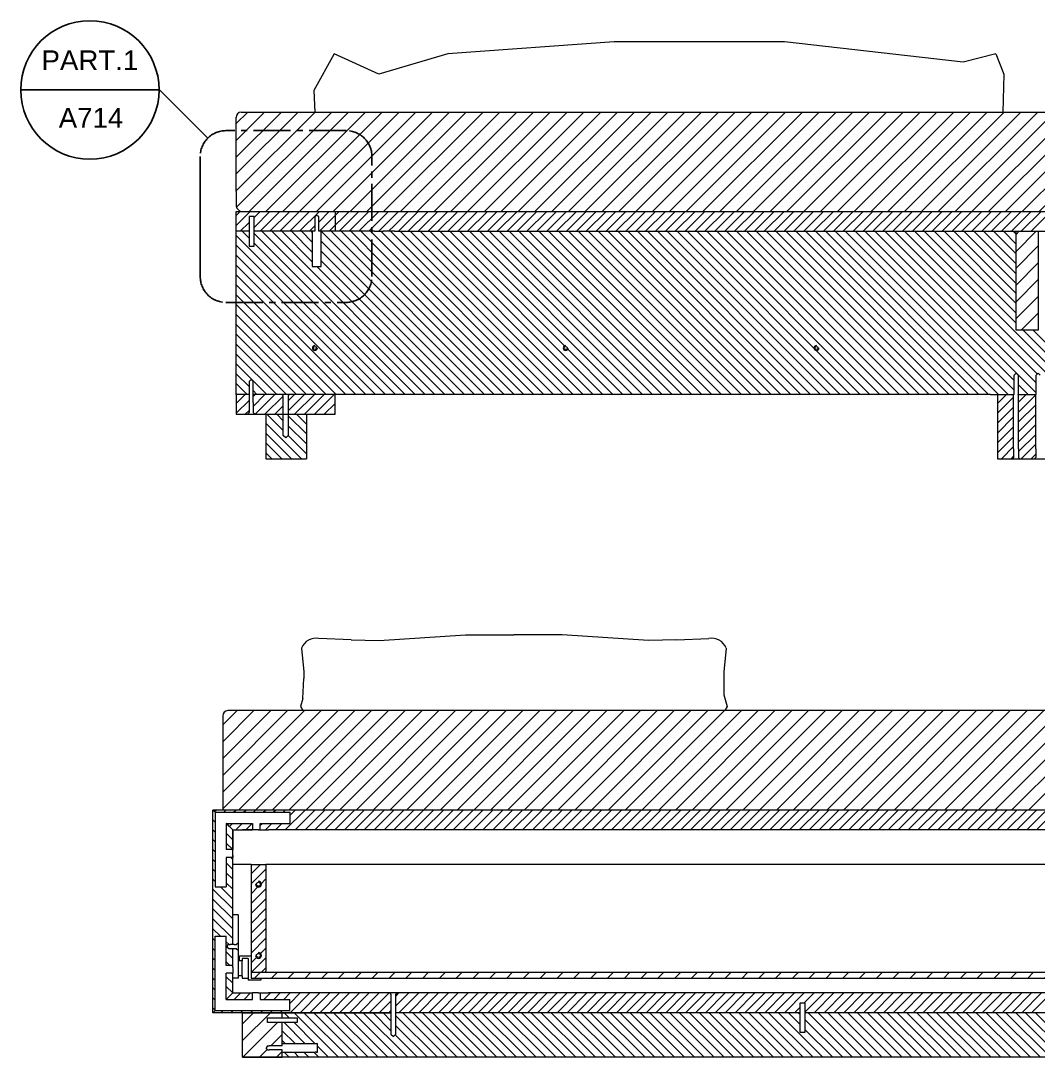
# Model space of a CAD drawing. Header units: millimetres. Extents: x 7 to 1272, y -517 to 867.
# Drawn here: x 83.9 to 186.8, y 652.2 to 757.1 of the extents above; entities that cross this region are included whole.
import ezdxf
from ezdxf.enums import TextEntityAlignment as Align

# ---------------------------------------------------------------- set-up
doc = ezdxf.new("R2010")
doc.units = ezdxf.units.MM
doc.linetypes.add('CENTER2', pattern=[1.125, 0.75, -0.125, 0.125, -0.125])
doc.layers.add('A-SECT A-MCUT', color=7, linetype='Continuous', lineweight=35)
for name, color, linetype in [('ARREDI_attrezzature', 175, 'Continuous'), ('filatura', 8, 'Continuous'), ('particolari', 6, 'Continuous')]:
    doc.layers.add(name, color=color, linetype=linetype)
doc.styles.add('ARIAL', font='arial.ttf')
pattern_1 = [(45, (-322.3831, 524.3159), (-0.85, 0.85), [])]
pattern_2 = [(45, (-32.8304, 463.7776), (-0.85, 0.85), [])]

msp = doc.modelspace()

# ---------------------------------------------------------------- hatches: boundary and pattern name
h = msp.add_hatch()
h.set_pattern_fill('JIS_WOOD', color=175)
h.set_pattern_definition([(45, (-322.3831, 524.3159), (-0.5, 0.5), [])])
h.paths.add_polyline_path([(115.67, 717.27), (115.67, 719.27), (113.57, 719.27), (111.57, 717.27)])
h = msp.add_hatch()
h.set_pattern_fill('JIS_WOOD', color=175, scale=1.7)
h.set_pattern_definition([(45, (-207.3808, -61.0477), (-0.85, 0.85), [])])
h.paths.add_polyline_path([(106.34, 687.29), (104.81, 687.29, 0.402406), (104.31, 686.76), (104.31, 684.73), (104.31, 683.23), (104.31, 677.23), (106.31, 677.23), (198.69, 677.23), (245.43, 677.23), (245.93, 677.23), (302.31, 677.23), (304.31, 677.23), (304.31, 683.23), (304.31, 684.73), (304.31, 686.77, 0.426121), (303.76, 687.29), (302.28, 687.29), (204.31, 687.29)])
h = msp.add_hatch()
h.set_pattern_fill('JIS_WOOD', color=175, scale=1.7)
h.set_pattern_definition(pattern_2)
h.paths.add_polyline_path([(201.46, 660.83), (107.16, 660.83), (107.16, 660.23), (108.16, 660.23), (200.46, 660.23), (201.46, 660.23)])
h = msp.add_hatch()
h.set_pattern_fill('JIS_WOOD', color=175, scale=1.7)
h.set_pattern_definition(pattern_2)
h.paths.add_polyline_path([(110.31, 655.73), (109.81, 655.73), (108.91, 655.73), (108.81, 655.73), (108.81, 655.83), (108.81, 656.13), (108.81, 656.23), (108.91, 656.23), (110.31, 656.23), (110.31, 656.73), (106.31, 656.73), (106.31, 652.23), (110.31, 652.23), (110.31, 652.98), (109.01, 652.98), (108.81, 652.98), (108.7, 653.18), (108.81, 653.38), (109.01, 653.38), (110.31, 653.38)])
at = {"layer": 'ARREDI_attrezzature'}
h = msp.add_hatch(dxfattribs=at)
h.set_pattern_fill('JIS_WOOD', color=256, scale=1.7)
h.set_pattern_definition(pattern_1)
h.paths.add_polyline_path([(106.17, 747.83, 0.402406), (105.67, 747.3), (105.67, 745.8), (105.67, 739.8), (105.67, 738.3, 0.275659), (106.17, 737.77), (121.67, 737.77), (249.67, 737.77), (265.17, 737.77, 0.275659), (265.67, 738.3), (265.67, 739.8), (265.67, 745.8), (265.67, 747.31, 0.426121), (265.11, 747.83)])
at = {"layer": 'particolari'}
h = msp.add_hatch(dxfattribs=at)
h.set_pattern_fill('JIS_WOOD', color=175, scale=1.7)
h.set_pattern_definition(pattern_1)
h.paths.add_polyline_path([(184.54, 725.77), (186.79, 725.77), (186.79, 735.77), (184.54, 735.77)])

# ---------------------------------------------------------------- linework, layer by layer
for p, q in [((143.89, 754.94), (127.06, 753.71)), ((161.13, 754.94), (143.89, 754.94)), ((179.19, 752.89), (161.13, 754.94)), ((115.56, 753.71), (113.51, 750.02)), ((120.08, 751.66), (115.56, 753.71)), ((127.06, 753.71), (120.08, 751.66)), ((182.48, 753.71), (179.19, 752.89)), ((182.48, 753.71), (183.3, 751.66)), ((183.3, 751.66), (183.22, 747.83)), ((113.51, 750.02), (113.6, 747.83)), ((106.17, 747.83), (265.17, 747.83)), ((105.67, 745.8), (105.67, 747.3)), ((105.67, 745.8), (105.67, 747.3)), ((105.67, 739.8), (105.67, 745.8)), ((105.67, 739.8), (105.67, 738.3)), ((105.67, 735.77), (105.67, 737.77)), ((105.67, 737.77), (121.67, 737.77)), ((115.67, 737.77), (115.67, 735.77)), ((121.67, 737.77), (249.67, 737.77)), ((105.67, 719.27), (105.67, 735.77)), ((106.97, 735.77), (105.67, 735.77)), ((113.61, 735.77), (107.47, 735.77)), ((119.64, 735.77), (114.01, 735.77)), ((115.67, 735.77), (114.37, 735.77)), ((119.64, 735.77), (119.64, 735.77)), ((119.64, 735.77), (120.29, 735.77)), ((120.29, 735.77), (120.54, 735.77)), ((120.54, 735.77), (120.54, 735.77)), ((121.67, 735.77), (120.54, 735.77)), ((121.67, 735.77), (181.94, 735.77)), ((181.94, 735.77), (249.67, 735.77)), ((184.54, 725.77), (184.54, 735.77)), ((186.79, 735.77), (186.79, 725.77)), ((186.79, 725.77), (184.54, 725.77)), ((106.97, 719.27), (105.67, 719.27)), ((105.67, 719.27), (105.67, 717.27)), ((121.67, 719.27), (107.37, 719.27)), ((115.67, 717.27), (115.67, 719.27)), ((181.94, 719.27), (121.67, 719.27)), ((181.94, 719.27), (182.67, 719.27)), ((182.67, 719.27), (182.67, 712.77)), ((182.67, 719.27), (184.29, 719.27)), ((184.79, 719.27), (186.54, 719.27)), ((105.67, 717.27), (108.67, 717.27)), ((105.67, 717.27), (110.42, 717.27)), ((105.67, 717.27), (115.67, 717.27)), ((108.67, 717.27), (108.67, 712.77)), ((110.92, 717.27), (113.92, 717.27)), ((112.76, 717.27), (112.76, 712.77)), ((108.67, 712.77), (112.76, 712.77)), ((182.67, 712.77), (188.67, 712.77)), ((117.29, 694.46), (114.02, 694.58)), ((117.29, 694.46), (120.11, 694.39)), ((120.11, 694.39), (128.86, 694.96)), ((128.86, 694.96), (133.74, 694.96)), ((138.63, 694.96), (133.74, 694.96)), ((147.38, 694.39), (138.63, 694.96)), ((150.19, 694.46), (147.38, 694.39)), ((150.19, 694.46), (153.46, 694.58)), ((112.28, 693.62), (112.49, 691.2)), ((155.21, 693.62), (155, 691.2)), ((112.49, 691.2), (112.49, 690.53)), ((155, 691.2), (155, 688.88)), ((112.4, 688.53), (112.49, 690.53)), ((155, 688.88), (155.31, 687.72)), ((112.4, 688.53), (112.18, 687.72)), ((112.18, 687.72), (112.41, 687.29)), ((155.31, 687.72), (155.07, 687.29)), ((103.31, 656.73), (103.31, 677.23)), ((106.31, 677.23), (103.31, 677.23)), ((103.53, 677.01), (103.31, 677.23)), ((103.53, 677.01), (108.7, 677.01)), ((103.53, 677.01), (103.53, 669.48)), ((198.69, 677.23), (106.31, 677.23)), ((108.7, 677.01), (111.07, 677.01)), ((111.07, 677.01), (111.07, 675.88)), ((104.66, 675.88), (107.1, 675.88)), ((104.88, 675.66), (104.66, 675.88)), ((104.66, 675.88), (104.66, 673.23)), ((105.31, 675.23), (104.66, 675.88)), ((104.88, 675.66), (105.31, 675.23)), ((105.31, 675.23), (106.31, 675.23)), ((105.31, 675.23), (107.31, 675.23)), ((105.31, 675.23), (105.31, 673.23)), ((105.31, 663.63), (105.31, 675.23)), ((107.31, 675.23), (106.31, 675.23)), ((107.1, 675.88), (107.31, 675.88)), ((107.31, 675.88), (107.31, 675.23)), ((107.31, 675.23), (107.31, 675.33)), ((107.51, 675.23), (107.31, 675.23)), ((107.9, 675.23), (107.51, 675.23)), ((107.9, 675.23), (108.1, 675.23)), ((108.1, 675.88), (108.7, 675.88)), ((108.1, 675.23), (108.1, 675.88)), ((108.1, 675.23), (108.1, 675.33)), ((108.1, 675.23), (108.91, 675.23)), ((108.7, 675.88), (110.83, 675.88)), ((198.69, 675.23), (108.91, 675.23)), ((110.83, 675.88), (111.07, 675.88)), ((105.21, 673.23), (104.66, 673.23)), ((105.21, 673.23), (105.31, 673.23)), ((105.31, 673.03), (105.31, 673.23)), ((104.66, 672.45), (104.66, 669.48)), ((105.21, 672.45), (104.66, 672.45)), ((105.21, 672.45), (105.31, 672.45)), ((105.31, 672.65), (105.31, 673.03)), ((105.31, 672.65), (105.31, 672.45)), ((107.16, 671.73), (105.31, 671.73)), ((107.16, 671.73), (107.16, 660.83)), ((107.16, 671.73), (108.66, 671.73)), ((108.66, 671.73), (108.66, 660.93)), ((199.96, 671.73), (108.66, 671.73)), ((103.53, 669.48), (104.66, 669.48)), ((105.86, 666.63), (105.31, 666.63)), ((105.86, 666.63), (105.86, 660.23)), ((103.53, 656.98), (103.53, 664.48)), ((103.53, 664.48), (104.66, 664.48)), ((104.66, 661.51), (104.66, 664.48)), ((105.31, 662.13), (105.31, 663.23)), ((105.31, 661.73), (105.31, 662.13)), ((105.31, 661.51), (105.31, 661.73)), ((106.01, 661.98), (106.01, 662.48)), ((106.01, 662.48), (107.16, 662.48)), ((106.26, 660.48), (106.26, 661.98)), ((106.86, 662.23), (106.86, 660.23)), ((105.21, 661.51), (104.66, 661.51)), ((104.66, 658.08), (104.66, 660.73)), ((105.21, 660.73), (104.66, 660.73)), ((105.21, 661.51), (105.31, 661.51)), ((105.21, 660.73), (105.31, 660.73)), ((105.31, 661.31), (105.31, 661.51)), ((105.31, 661.31), (105.31, 660.93)), ((105.31, 660.93), (105.31, 660.73)), ((105.31, 658.73), (105.31, 660.73)), ((107.16, 660.83), (201.46, 660.83)), ((108.66, 660.83), (108.66, 660.93)), ((105.86, 660.23), (105.31, 660.23)), ((106.26, 660.48), (105.86, 660.48)), ((106.26, 660.48), (106.26, 660.23)), ((106.26, 660.23), (106.86, 660.23)), ((106.86, 660.23), (106.86, 660.03)), ((108.16, 660.03), (106.86, 660.03)), ((108.16, 660.23), (108.16, 660.03)), ((104.88, 658.3), (105.31, 658.73)), ((105.31, 658.73), (107.31, 658.73)), ((107.31, 658.08), (107.31, 658.73)), ((107.51, 658.73), (107.31, 658.73)), ((107.9, 658.73), (107.51, 658.73)), ((107.9, 658.73), (108.1, 658.73)), ((108.1, 658.73), (108.91, 658.73)), ((108.1, 658.73), (108.1, 658.08)), ((108.1, 658.73), (108.1, 658.63)), ((198.69, 658.73), (108.91, 658.73)), ((104.88, 658.3), (104.66, 658.08)), ((104.66, 658.08), (107.1, 658.08)), ((107.1, 658.08), (107.31, 658.08)), ((108.1, 658.08), (108.7, 658.08)), ((108.7, 658.08), (110.83, 658.08)), ((110.83, 658.08), (111.07, 658.08)), ((111.07, 656.95), (111.07, 658.08)), ((103.53, 656.95), (103.31, 656.73)), ((106.31, 656.73), (103.31, 656.73)), ((103.53, 656.98), (103.53, 656.95)), ((103.53, 656.95), (108.7, 656.95)), ((121.31, 656.73), (106.31, 656.73)), ((106.31, 652.23), (106.31, 656.73)), ((106.31, 656.73), (121.31, 656.73)), ((108.7, 656.95), (111.07, 656.95)), ((110.31, 656.23), (110.31, 656.73)), ((162.69, 656.73), (121.81, 656.73)), ((198.69, 656.73), (163.19, 656.73)), ((110.31, 653.38), (110.31, 655.73)), ((198.69, 652.23), (106.31, 652.23)), ((106.31, 652.23), (110.31, 652.23)), ((110.31, 652.23), (110.31, 652.98))]:
    msp.add_line(p, q)
at = {"linetype": 'Continuous'}
for p, q in [((103.53, 677.01), (103.38, 677.17)), ((108.1, 658.7), (108.12, 658.73))]:
    msp.add_line(p, q, dxfattribs=at)
msp.add_lwpolyline([(304.31, 677.23), (304.31, 683.23), (304.31, 684.73), (304.31, 686.76, 0.402406), (303.81, 687.29), (302.28, 687.29), (204.31, 687.29), (106.34, 687.29), (104.81, 687.29, 0.402406), (104.31, 686.76), (104.31, 684.73), (104.31, 683.23), (104.31, 677.23)], format="xyb")
for points in [[(106.86, 662.23), (106.26, 662.23), (106.26, 661.98), (105.86, 661.98)], [(107.16, 660.83), (107.16, 660.23), (108.16, 660.23), (200.46, 660.23), (201.46, 660.23), (201.46, 660.83)]]:
    msp.add_lwpolyline(points)
for centre, radius, start, end in [((106.19, 747.3), 0.526, 92.8162, 180.4967), ((106.19, 747.3), 0.526, 92.8162, 180.4967), ((106.36, 738.45), 0.711, 192.5208, 254.1662), ((113.7, 693.1), 1.51, 77.5957, 159.9844), ((153.75, 693.03), 1.58, 22.1232, 100.2966)]:
    msp.add_arc(centre, radius, start, end)
at = {"layer": 'A-SECT A-MCUT'}
for p, q in [((83.86, 750.07), (97.86, 750.07)), ((97.79, 750.17), (102.78, 745.19))]:
    msp.add_line(p, q, dxfattribs=at)
at = {"layer": 'A-SECT A-MCUT', "linetype": 'CENTER2', "ltscale": 5}
msp.add_lwpolyline([(102.02, 731.19, 0.414214), (104.62, 728.58), (116.78, 728.58, 0.414214), (119.38, 731.19), (119.38, 743.35, 0.414214), (116.78, 745.95), (104.62, 745.95, 0.414214), (102.02, 743.35), (102.02, 731.19), (102.02, 743.35)], format="xyb", dxfattribs=at)
at = {"layer": 'A-SECT A-MCUT'}
msp.add_circle((90.86, 750.07), 7, dxfattribs=at)
at = {"layer": 'ARREDI_attrezzature', "linetype": 'Continuous'}
for p, q in [((105.67, 737.36), (106.07, 737.77)), ((105.67, 736.36), (107.07, 737.77)), ((107.47, 737.16), (108.07, 737.77)), ((107.47, 736.16), (109.07, 737.77)), ((108.07, 735.77), (110.07, 737.77)), ((109.07, 735.77), (111.07, 737.77)), ((110.07, 735.77), (112.07, 737.77)), ((111.07, 735.77), (113.07, 737.77)), ((112.07, 735.77), (114.07, 737.77)), ((114.01, 736.71), (115.07, 737.77)), ((114.07, 735.77), (116.07, 737.77)), ((115.07, 735.77), (117.07, 737.77)), ((116.07, 735.77), (118.07, 737.77)), ((117.07, 735.77), (119.07, 737.77)), ((118.07, 735.77), (120.07, 737.77)), ((120.07, 735.77), (121.67, 737.36)), ((120.29, 736.99), (121.07, 737.77)), ((106.07, 735.77), (106.97, 736.66)), ((113.07, 735.77), (113.61, 736.31)), ((119.07, 735.77), (120.29, 736.99)), ((121.07, 735.77), (121.67, 736.36)), ((121.76, 719.27), (105.67, 735.36)), ((106.97, 735.06), (106.26, 735.77)), ((123.76, 719.27), (107.47, 735.56)), ((124.76, 719.27), (108.26, 735.77)), ((125.76, 719.27), (109.26, 735.77)), ((113.36, 732.67), (110.26, 735.77)), ((113.36, 733.67), (111.26, 735.77)), ((113.36, 734.67), (112.26, 735.77)), ((113.36, 735.67), (113.26, 735.77)), ((130.76, 719.27), (114.26, 735.77)), ((131.76, 719.27), (115.26, 735.77)), ((119.64, 732.39), (116.26, 735.77)), ((120.54, 732.49), (117.26, 735.77)), ((120.54, 733.49), (118.26, 735.77)), ((120.54, 734.49), (119.26, 735.77)), ((136.76, 719.27), (120.29, 735.77)), ((137.76, 719.27), (121.26, 735.77)), ((138.76, 719.27), (122.26, 735.77)), ((139.76, 719.27), (123.26, 735.77)), ((140.76, 719.27), (124.26, 735.77)), ((141.76, 719.27), (125.26, 735.77)), ((142.76, 719.27), (126.26, 735.77)), ((138.92, 724.11), (127.26, 735.77)), ((144.76, 719.27), (128.26, 735.77)), ((145.76, 719.27), (129.26, 735.77)), ((146.76, 719.27), (130.26, 735.77)), ((147.76, 719.27), (131.26, 735.77)), ((148.76, 719.27), (132.26, 735.77)), ((149.76, 719.27), (133.26, 735.77)), ((150.76, 719.27), (134.26, 735.77)), ((151.76, 719.27), (135.26, 735.77)), ((152.76, 719.27), (136.26, 735.77)), ((153.76, 719.27), (137.26, 735.77)), ((154.76, 719.27), (138.26, 735.77)), ((155.76, 719.27), (139.26, 735.77)), ((156.76, 719.27), (140.26, 735.77)), ((157.76, 719.27), (141.26, 735.77)), ((158.76, 719.27), (142.26, 735.77)), ((159.76, 719.27), (143.26, 735.77)), ((160.76, 719.27), (144.26, 735.77)), ((161.76, 719.27), (145.26, 735.77)), ((162.76, 719.27), (146.26, 735.77)), ((163.76, 719.27), (147.26, 735.77)), ((164.76, 719.27), (148.26, 735.77)), ((165.76, 719.27), (149.26, 735.77)), ((166.76, 719.27), (150.26, 735.77)), ((167.76, 719.27), (151.26, 735.77)), ((168.76, 719.27), (152.26, 735.77)), ((169.76, 719.27), (153.26, 735.77)), ((170.76, 719.27), (154.26, 735.77)), ((171.76, 719.27), (155.26, 735.77)), ((172.76, 719.27), (156.26, 735.77)), ((173.76, 719.27), (157.26, 735.77)), ((174.76, 719.27), (158.26, 735.77)), ((175.76, 719.27), (159.26, 735.77)), ((176.76, 719.27), (160.26, 735.77)), ((177.76, 719.27), (161.26, 735.77)), ((178.76, 719.27), (162.26, 735.77)), ((179.76, 719.27), (163.26, 735.77)), ((180.76, 719.27), (164.26, 735.77)), ((181.76, 719.27), (165.26, 735.77)), ((182.76, 719.27), (166.26, 735.77)), ((183.76, 719.27), (167.26, 735.77)), ((184.34, 719.69), (168.26, 735.77)), ((184.35, 720.68), (169.26, 735.77)), ((186.59, 719.44), (170.26, 735.77)), ((186.59, 720.44), (171.26, 735.77)), ((186.71, 721.32), (172.26, 735.77)), ((189.76, 719.27), (173.26, 735.77)), ((190.76, 719.27), (174.26, 735.77)), ((184.55, 726.48), (175.26, 735.77)), ((184.55, 727.48), (176.26, 735.77)), ((184.55, 728.48), (177.26, 735.77)), ((184.55, 729.48), (178.26, 735.77)), ((184.55, 730.48), (179.26, 735.77)), ((184.55, 731.48), (180.26, 735.77)), ((184.55, 732.48), (181.26, 735.77)), ((184.55, 733.48), (182.26, 735.77)), ((184.55, 734.48), (183.26, 735.77)), ((184.55, 735.48), (184.26, 735.77)), ((120.76, 719.27), (105.67, 734.36)), ((122.76, 719.27), (107.47, 734.56)), ((129.76, 719.27), (114.26, 734.77)), ((135.76, 719.27), (120.54, 734.49)), ((119.76, 719.27), (105.67, 733.36)), ((128.76, 719.27), (114.26, 733.77)), ((134.76, 719.27), (120.54, 733.49)), ((118.76, 719.27), (105.67, 732.36)), ((126.76, 719.27), (113.82, 732.21)), ((127.76, 719.27), (114.26, 732.77)), ((132.76, 719.27), (119.64, 732.39)), ((133.76, 719.27), (120.54, 732.49)), ((117.76, 719.27), (105.67, 731.36)), ((116.76, 719.27), (105.67, 730.36)), ((115.76, 719.27), (105.67, 729.36)), ((114.76, 719.27), (105.67, 728.36)), ((113.76, 719.27), (105.67, 727.36)), ((112.76, 719.27), (105.67, 726.36)), ((191.76, 719.27), (185.26, 725.77)), ((192.76, 719.27), (186.26, 725.77)), ((111.76, 719.27), (105.67, 725.36)), ((110.76, 719.27), (105.67, 724.36)), ((143.76, 719.27), (139.12, 723.91)), ((109.76, 719.27), (105.67, 723.36)), ((108.76, 719.27), (105.67, 722.36)), ((106.97, 720.06), (105.67, 721.36)), ((106.76, 719.27), (105.67, 720.36)), ((185.76, 719.27), (184.75, 720.28)), ((105.76, 719.27), (105.67, 719.36)), ((105.67, 718.36), (106.57, 719.27)), ((107.76, 719.27), (107.37, 719.66)), ((107.37, 719.06), (107.57, 719.27)), ((107.37, 718.06), (108.57, 719.27)), ((107.57, 717.27), (109.57, 719.27)), ((110.92, 717.61), (112.57, 719.27)), ((110.92, 718.61), (111.57, 719.27)), ((111.57, 717.27), (113.57, 719.27)), ((182.67, 718.36), (183.57, 719.27)), ((184.76, 719.27), (184.74, 719.29)), ((184.79, 718.49), (185.57, 719.27)), ((184.79, 717.49), (186.54, 719.23)), ((105.67, 717.36), (106.97, 718.66)), ((108.57, 717.27), (110.42, 719.11)), ((112.57, 717.27), (113.92, 718.61)), ((182.67, 717.36), (184.29, 718.99)), ((184.79, 716.49), (186.54, 718.23)), ((106.57, 717.27), (106.97, 717.66)), ((110.42, 715.61), (108.76, 717.27)), ((109.57, 717.27), (110.42, 718.11)), ((110.42, 716.61), (109.76, 717.27)), ((112.76, 715.27), (110.92, 717.11)), ((112.76, 716.27), (111.76, 717.27)), ((182.67, 716.36), (184.29, 717.99)), ((184.79, 715.49), (186.54, 717.23)), ((112.26, 712.77), (108.67, 716.36)), ((112.76, 714.27), (110.92, 716.11)), ((182.67, 715.36), (184.29, 716.99)), ((184.79, 714.49), (186.54, 716.23)), ((111.26, 712.77), (108.67, 715.36)), ((112.76, 713.27), (110.91, 715.12)), ((182.67, 714.36), (184.29, 715.99)), ((184.79, 713.49), (186.54, 715.23)), ((110.26, 712.77), (108.67, 714.36)), ((182.67, 713.36), (184.29, 714.99)), ((183.07, 712.77), (184.29, 713.99)), ((185.07, 712.77), (186.54, 714.23)), ((109.26, 712.77), (108.67, 713.36)), ((184.07, 712.77), (184.29, 712.99)), ((186.07, 712.77), (186.54, 713.23)), ((103.53, 676.01), (103.31, 676.23)), ((103.47, 677.08), (103.62, 677.23)), ((104.4, 677.01), (104.62, 677.23)), ((105.4, 677.01), (105.62, 677.23)), ((106.4, 677.01), (106.62, 677.23)), ((107.4, 677.01), (107.62, 677.23)), ((108.4, 677.01), (108.62, 677.23)), ((109.4, 677.01), (109.62, 677.23)), ((110.4, 677.01), (110.62, 677.23)), ((110.62, 675.23), (112.62, 677.23)), ((111.07, 676.68), (111.62, 677.23)), ((111.62, 675.23), (113.62, 677.23)), ((112.62, 675.23), (114.62, 677.23)), ((113.62, 675.23), (115.62, 677.23)), ((114.62, 675.23), (116.62, 677.23)), ((115.62, 675.23), (117.62, 677.23)), ((116.62, 675.23), (118.62, 677.23)), ((117.62, 675.23), (119.62, 677.23)), ((118.62, 675.23), (120.62, 677.23)), ((119.62, 675.23), (121.62, 677.23)), ((120.62, 675.23), (122.62, 677.23)), ((121.62, 675.23), (123.62, 677.23)), ((122.62, 675.23), (124.62, 677.23)), ((123.62, 675.23), (125.62, 677.23)), ((124.62, 675.23), (126.62, 677.23)), ((125.62, 675.23), (127.62, 677.23)), ((126.62, 675.23), (128.62, 677.23)), ((127.62, 675.23), (129.62, 677.23)), ((128.62, 675.23), (130.62, 677.23)), ((129.62, 675.23), (131.62, 677.23)), ((130.62, 675.23), (132.62, 677.23)), ((131.62, 675.23), (133.62, 677.23)), ((132.62, 675.23), (134.62, 677.23)), ((133.62, 675.23), (135.62, 677.23)), ((134.62, 675.23), (136.62, 677.23)), ((135.62, 675.23), (137.62, 677.23)), ((136.62, 675.23), (138.62, 677.23)), ((137.62, 675.23), (139.62, 677.23)), ((138.62, 675.23), (140.62, 677.23)), ((139.62, 675.23), (141.62, 677.23)), ((140.62, 675.23), (142.62, 677.23)), ((141.62, 675.23), (143.62, 677.23)), ((142.62, 675.23), (144.62, 677.23)), ((143.62, 675.23), (145.62, 677.23)), ((144.62, 675.23), (146.62, 677.23)), ((145.62, 675.23), (147.62, 677.23)), ((146.62, 675.23), (148.62, 677.23)), ((147.62, 675.23), (149.62, 677.23)), ((148.62, 675.23), (150.62, 677.23)), ((149.62, 675.23), (151.62, 677.23)), ((150.62, 675.23), (152.62, 677.23)), ((151.62, 675.23), (153.62, 677.23)), ((152.62, 675.23), (154.62, 677.23)), ((153.62, 675.23), (155.62, 677.23)), ((154.62, 675.23), (156.62, 677.23)), ((155.62, 675.23), (157.62, 677.23)), ((156.62, 675.23), (158.62, 677.23)), ((157.62, 675.23), (159.62, 677.23)), ((158.62, 675.23), (160.62, 677.23)), ((159.62, 675.23), (161.62, 677.23)), ((160.62, 675.23), (162.62, 677.23)), ((161.62, 675.23), (163.62, 677.23)), ((162.62, 675.23), (164.62, 677.23)), ((163.62, 675.23), (165.62, 677.23)), ((164.62, 675.23), (166.62, 677.23)), ((165.62, 675.23), (167.62, 677.23)), ((166.62, 675.23), (168.62, 677.23)), ((167.62, 675.23), (169.62, 677.23)), ((168.62, 675.23), (170.62, 677.23)), ((169.62, 675.23), (171.62, 677.23)), ((170.62, 675.23), (172.62, 677.23)), ((171.62, 675.23), (173.62, 677.23)), ((172.62, 675.23), (174.62, 677.23)), ((173.62, 675.23), (175.62, 677.23)), ((174.62, 675.23), (176.62, 677.23)), ((175.62, 675.23), (177.62, 677.23)), ((176.62, 675.23), (178.62, 677.23)), ((177.62, 675.23), (179.62, 677.23)), ((178.62, 675.23), (180.62, 677.23)), ((179.62, 675.23), (181.62, 677.23)), ((180.62, 675.23), (182.62, 677.23)), ((181.62, 675.23), (183.62, 677.23)), ((182.62, 675.23), (184.62, 677.23)), ((183.62, 675.23), (185.62, 677.23)), ((184.62, 675.23), (186.62, 677.23)), ((185.62, 675.23), (187.62, 677.23)), ((186.62, 675.23), (188.62, 677.23)), ((103.53, 675.01), (103.31, 675.23)), ((104.97, 675.58), (105.27, 675.88)), ((105.62, 675.23), (106.27, 675.88)), ((106.62, 675.23), (107.27, 675.88)), ((108.1, 675.7), (108.27, 675.88)), ((108.62, 675.23), (109.27, 675.88)), ((109.62, 675.23), (110.27, 675.88)), ((103.53, 674.01), (103.31, 674.23)), ((105.31, 674.23), (104.66, 674.88)), ((103.53, 673.01), (103.31, 673.23)), ((105.31, 673.23), (104.66, 673.88)), ((103.53, 672.01), (103.31, 672.23)), ((103.53, 671.01), (103.31, 671.23)), ((107.16, 670.77), (108.12, 671.73)), ((107.16, 669.77), (108.66, 671.27)), ((103.53, 670.01), (103.31, 670.23)), ((103.53, 670.01), (103.31, 670.23)), ((108.11, 669.72), (108.66, 670.27)), ((105.31, 667.23), (103.31, 669.23)), ((105.31, 668.23), (104.06, 669.48)), ((107.16, 668.77), (107.92, 669.53)), ((107.16, 667.77), (108.66, 669.27)), ((105.31, 666.23), (103.31, 668.23)), ((107.16, 666.77), (108.66, 668.27)), ((105.31, 665.23), (103.31, 667.23)), ((107.16, 665.77), (108.66, 667.27)), ((105.31, 664.24), (103.31, 666.23)), ((107.16, 664.77), (108.66, 666.27)), ((104.08, 664.48), (103.31, 665.23)), ((107.16, 663.77), (108.66, 665.27)), ((103.53, 664.01), (103.31, 664.23)), ((107.16, 662.77), (108.66, 664.27)), ((103.53, 663.01), (103.31, 663.23)), ((108.06, 662.67), (108.66, 663.27)), ((103.53, 662.01), (103.31, 662.23)), ((107.16, 661.77), (107.78, 662.38)), ((107.22, 660.83), (108.66, 662.27)), ((103.53, 661.01), (103.31, 661.23)), ((108.22, 660.83), (108.66, 661.27)), ((103.53, 660.01), (103.31, 660.23)), ((105.31, 659.73), (104.66, 660.38)), ((103.53, 659.01), (103.31, 659.23)), ((105.31, 658.73), (104.66, 659.38)), ((105.47, 658.08), (106.12, 658.73)), ((106.47, 658.08), (107.12, 658.73)), ((108.47, 658.08), (109.12, 658.73)), ((109.47, 658.08), (110.12, 658.73)), ((110.47, 658.08), (111.12, 658.73)), ((111.07, 657.68), (112.12, 658.73)), ((111.12, 656.73), (113.12, 658.73)), ((112.12, 656.73), (114.12, 658.73)), ((113.12, 656.73), (115.12, 658.73)), ((114.12, 656.73), (116.12, 658.73)), ((115.12, 656.73), (117.12, 658.73)), ((116.12, 656.73), (118.12, 658.73)), ((117.12, 656.73), (119.12, 658.73)), ((118.12, 656.73), (120.12, 658.73)), ((119.12, 656.73), (121.12, 658.73)), ((121.81, 658.42), (122.12, 658.73)), ((121.81, 657.42), (123.12, 658.73)), ((122.12, 656.73), (124.12, 658.73)), ((123.12, 656.73), (125.12, 658.73)), ((124.12, 656.73), (126.12, 658.73)), ((125.12, 656.73), (127.12, 658.73)), ((126.12, 656.73), (128.12, 658.73)), ((127.12, 656.73), (129.12, 658.73)), ((128.12, 656.73), (130.12, 658.73)), ((129.12, 656.73), (131.12, 658.73)), ((130.12, 656.73), (132.12, 658.73)), ((131.12, 656.73), (133.12, 658.73)), ((132.12, 656.73), (134.12, 658.73)), ((133.12, 656.73), (135.12, 658.73)), ((134.12, 656.73), (136.12, 658.73)), ((135.12, 656.73), (137.12, 658.73)), ((136.12, 656.73), (138.12, 658.73)), ((137.12, 656.73), (139.12, 658.73)), ((138.12, 656.73), (140.12, 658.73)), ((139.12, 656.73), (141.12, 658.73)), ((140.12, 656.73), (142.12, 658.73)), ((141.12, 656.73), (143.12, 658.73)), ((142.12, 656.73), (144.12, 658.73)), ((143.12, 656.73), (145.12, 658.73)), ((144.12, 656.73), (146.12, 658.73)), ((145.12, 656.73), (147.12, 658.73)), ((146.12, 656.73), (148.12, 658.73)), ((147.12, 656.73), (149.12, 658.73)), ((148.12, 656.73), (150.12, 658.73)), ((149.12, 656.73), (151.12, 658.73)), ((150.12, 656.73), (152.12, 658.73)), ((151.12, 656.73), (153.12, 658.73)), ((152.12, 656.73), (154.12, 658.73)), ((153.12, 656.73), (155.12, 658.73)), ((154.12, 656.73), (156.12, 658.73)), ((155.12, 656.73), (157.12, 658.73)), ((156.12, 656.73), (158.12, 658.73)), ((157.12, 656.73), (159.12, 658.73)), ((158.12, 656.73), (160.12, 658.73)), ((159.12, 656.73), (161.12, 658.73)), ((160.12, 656.73), (162.12, 658.73)), ((161.12, 656.73), (163.12, 658.73)), ((163.12, 657.73), (164.12, 658.73)), ((163.19, 656.8), (165.12, 658.73)), ((164.12, 656.73), (166.12, 658.73)), ((165.12, 656.73), (167.12, 658.73)), ((166.12, 656.73), (168.12, 658.73)), ((167.12, 656.73), (169.12, 658.73)), ((168.12, 656.73), (170.12, 658.73)), ((169.12, 656.73), (171.12, 658.73)), ((170.12, 656.73), (172.12, 658.73)), ((171.12, 656.73), (173.12, 658.73)), ((172.12, 656.73), (174.12, 658.73)), ((173.12, 656.73), (175.12, 658.73)), ((174.12, 656.73), (176.12, 658.73)), ((175.12, 656.73), (177.12, 658.73)), ((176.12, 656.73), (178.12, 658.73)), ((177.12, 656.73), (179.12, 658.73)), ((178.12, 656.73), (180.12, 658.73)), ((179.12, 656.73), (181.12, 658.73)), ((180.12, 656.73), (182.12, 658.73)), ((181.12, 656.73), (183.12, 658.73)), ((182.12, 656.73), (184.12, 658.73)), ((183.12, 656.73), (185.12, 658.73)), ((184.12, 656.73), (186.12, 658.73)), ((185.12, 656.73), (187.12, 658.73)), ((186.12, 656.73), (188.12, 658.73)), ((103.53, 658.01), (103.31, 658.23)), ((120.12, 656.73), (121.31, 657.92)), ((103.53, 657.01), (103.31, 657.23)), ((104.12, 656.73), (104.34, 656.95)), ((105.12, 656.73), (105.34, 656.95)), ((106.12, 656.73), (106.34, 656.95)), ((107.12, 656.73), (107.34, 656.95)), ((108.12, 656.73), (108.34, 656.95)), ((109.12, 656.73), (109.34, 656.95)), ((110.12, 656.73), (110.34, 656.95)), ((111.01, 656.23), (110.51, 656.73)), ((116.01, 652.23), (111.51, 656.73)), ((117.01, 652.23), (112.51, 656.73)), ((118.01, 652.23), (113.51, 656.73)), ((119.01, 652.23), (114.51, 656.73)), ((120.01, 652.23), (115.51, 656.73)), ((121.01, 652.23), (116.51, 656.73)), ((122.01, 652.23), (117.51, 656.73)), ((123.01, 652.23), (118.51, 656.73)), ((121.31, 654.92), (119.51, 656.73)), ((121.31, 655.92), (120.51, 656.73)), ((121.12, 656.73), (121.31, 656.92)), ((126.01, 652.23), (121.81, 656.42)), ((127.01, 652.23), (122.51, 656.73)), ((128.01, 652.23), (123.51, 656.73)), ((129.01, 652.23), (124.51, 656.73)), ((130.01, 652.23), (125.51, 656.73)), ((131.01, 652.23), (126.51, 656.73)), ((132.01, 652.23), (127.51, 656.73)), ((133.01, 652.23), (128.51, 656.73)), ((134.01, 652.23), (129.51, 656.73)), ((135.01, 652.23), (130.51, 656.73)), ((136.01, 652.23), (131.51, 656.73)), ((137.01, 652.23), (132.51, 656.73)), ((138.01, 652.23), (133.51, 656.73)), ((139.01, 652.23), (134.51, 656.73)), ((140.01, 652.23), (135.51, 656.73)), ((141.01, 652.23), (136.51, 656.73)), ((142.01, 652.23), (137.51, 656.73)), ((143.01, 652.23), (138.51, 656.73)), ((144.01, 652.23), (139.51, 656.73)), ((145.01, 652.23), (140.51, 656.73)), ((146.01, 652.23), (141.51, 656.73)), ((147.01, 652.23), (142.51, 656.73)), ((148.01, 652.23), (143.51, 656.73)), ((149.01, 652.23), (144.51, 656.73)), ((150.01, 652.23), (145.51, 656.73)), ((151.01, 652.23), (146.51, 656.73)), ((152.01, 652.23), (147.51, 656.73)), ((153.01, 652.23), (148.51, 656.73)), ((154.01, 652.23), (149.51, 656.73)), ((155.01, 652.23), (150.51, 656.73)), ((156.01, 652.23), (151.51, 656.73)), ((157.01, 652.23), (152.51, 656.73)), ((158.01, 652.23), (153.51, 656.73)), ((159.01, 652.23), (154.51, 656.73)), ((160.01, 652.23), (155.51, 656.73)), ((161.01, 652.23), (156.51, 656.73)), ((162.01, 652.23), (157.51, 656.73)), ((163.01, 652.23), (158.51, 656.73)), ((164.01, 652.23), (159.51, 656.73)), ((165.01, 652.23), (160.51, 656.73)), ((162.69, 655.54), (161.51, 656.73)), ((162.12, 656.73), (162.69, 657.3)), ((162.69, 656.54), (162.51, 656.73)), ((168.01, 652.23), (163.51, 656.73)), ((169.01, 652.23), (164.51, 656.73)), ((170.01, 652.23), (165.51, 656.73)), ((171.01, 652.23), (166.51, 656.73)), ((172.01, 652.23), (167.51, 656.73)), ((173.01, 652.23), (168.51, 656.73)), ((174.01, 652.23), (169.51, 656.73)), ((175.01, 652.23), (170.51, 656.73)), ((176.01, 652.23), (171.51, 656.73)), ((177.01, 652.23), (172.51, 656.73)), ((178.01, 652.23), (173.51, 656.73)), ((179.01, 652.23), (174.51, 656.73)), ((180.01, 652.23), (175.51, 656.73)), ((181.01, 652.23), (176.51, 656.73)), ((182.01, 652.23), (177.51, 656.73)), ((183.01, 652.23), (178.51, 656.73)), ((184.01, 652.23), (179.51, 656.73)), ((185.01, 652.23), (180.51, 656.73)), ((186.01, 652.23), (181.51, 656.73)), ((187.01, 652.23), (182.51, 656.73)), ((188.01, 652.23), (183.51, 656.73)), ((189.01, 652.23), (184.51, 656.73)), ((190.01, 652.23), (185.51, 656.73)), ((191.01, 652.23), (186.51, 656.73)), ((112.61, 653.63), (110.51, 655.73)), ((113.61, 653.63), (111.51, 655.73)), ((125.01, 652.23), (121.81, 655.42)), ((167.01, 652.23), (163.19, 656.04)), ((111.61, 653.63), (110.31, 654.92)), ((124.01, 652.23), (121.73, 654.5)), ((166.01, 652.23), (163.19, 655.04)), ((110.61, 653.63), (110.31, 653.92)), ((115.01, 652.23), (113.87, 653.36)), ((111.01, 652.23), (110.51, 652.73)), ((112.01, 652.23), (111.51, 652.73)), ((113.01, 652.23), (112.51, 652.73)), ((114.01, 652.23), (113.51, 652.73))]:
    msp.add_line(p, q, dxfattribs=at)
at = {"layer": 'ARREDI_attrezzature', "linetype": 'Continuous', "ltscale": 2}
for p, q in [((121.67, 737.36), (122.07, 737.77)), ((121.67, 736.36), (123.07, 737.77)), ((122.07, 735.77), (124.07, 737.77)), ((123.07, 735.77), (125.07, 737.77)), ((124.07, 735.77), (126.07, 737.77)), ((125.07, 735.77), (127.07, 737.77)), ((126.07, 735.77), (128.07, 737.77)), ((127.07, 735.77), (129.07, 737.77)), ((128.07, 735.77), (130.07, 737.77)), ((129.07, 735.77), (131.07, 737.77)), ((130.07, 735.77), (132.07, 737.77)), ((131.07, 735.77), (133.07, 737.77)), ((132.07, 735.77), (134.07, 737.77)), ((133.07, 735.77), (135.07, 737.77)), ((134.07, 735.77), (136.07, 737.77)), ((135.07, 735.77), (137.07, 737.77)), ((136.07, 735.77), (138.07, 737.77)), ((137.07, 735.77), (139.07, 737.77)), ((138.07, 735.77), (140.07, 737.77)), ((139.07, 735.77), (141.07, 737.77)), ((140.07, 735.77), (142.07, 737.77)), ((141.07, 735.77), (143.07, 737.77)), ((142.07, 735.77), (144.07, 737.77)), ((143.07, 735.77), (145.07, 737.77)), ((144.07, 735.77), (146.07, 737.77)), ((145.07, 735.77), (147.07, 737.77)), ((146.07, 735.77), (148.07, 737.77)), ((147.07, 735.77), (149.07, 737.77)), ((148.07, 735.77), (150.07, 737.77)), ((149.07, 735.77), (151.07, 737.77)), ((150.07, 735.77), (152.07, 737.77)), ((151.07, 735.77), (153.07, 737.77)), ((152.07, 735.77), (154.07, 737.77)), ((153.07, 735.77), (155.07, 737.77)), ((154.07, 735.77), (156.07, 737.77)), ((155.07, 735.77), (157.07, 737.77)), ((156.07, 735.77), (158.07, 737.77)), ((157.07, 735.77), (159.07, 737.77)), ((158.07, 735.77), (160.07, 737.77)), ((159.07, 735.77), (161.07, 737.77)), ((160.07, 735.77), (162.07, 737.77)), ((161.07, 735.77), (163.07, 737.77)), ((162.07, 735.77), (164.07, 737.77)), ((163.07, 735.77), (165.07, 737.77)), ((164.07, 735.77), (166.07, 737.77)), ((165.07, 735.77), (167.07, 737.77)), ((166.07, 735.77), (168.07, 737.77)), ((167.07, 735.77), (169.07, 737.77)), ((168.07, 735.77), (170.07, 737.77)), ((169.07, 735.77), (171.07, 737.77)), ((170.07, 735.77), (172.07, 737.77)), ((171.07, 735.77), (173.07, 737.77)), ((172.07, 735.77), (174.07, 737.77)), ((173.07, 735.77), (175.07, 737.77)), ((174.07, 735.77), (176.07, 737.77)), ((175.07, 735.77), (177.07, 737.77)), ((176.07, 735.77), (178.07, 737.77)), ((177.07, 735.77), (179.07, 737.77)), ((178.07, 735.77), (180.07, 737.77)), ((179.07, 735.77), (181.07, 737.77)), ((180.07, 735.77), (182.07, 737.77)), ((181.07, 735.77), (183.07, 737.77)), ((182.07, 735.77), (184.07, 737.77)), ((183.07, 735.77), (185.07, 737.77)), ((184.07, 735.77), (186.07, 737.77)), ((185.07, 735.77), (187.07, 737.77)), ((186.07, 735.77), (188.07, 737.77))]:
    msp.add_line(p, q, dxfattribs=at)
at = {"layer": 'ARREDI_attrezzature'}
for p, q in [((105.1, 672.45), (105.31, 672.23)), ((104.66, 671.88), (105.31, 671.23)), ((104.66, 670.88), (105.31, 670.23)), ((104.66, 669.88), (105.31, 669.23)), ((104.66, 663.92), (104.96, 663.63)), ((104.66, 662.88), (105.31, 662.23)), ((104.66, 661.88), (105.03, 661.51))]:
    msp.add_line(p, q, dxfattribs=at)
at = {"layer": 'filatura'}
for centre, radius, start, end in [((113.62, 723.97), 0.25, 90, 180), ((113.62, 723.97), 0.25, 180, 0), ((138.98, 723.97), 0.25, 90, 180), ((138.98, 723.97), 0.25, 180, 0), ((164.35, 723.97), 0.25, 90, 180), ((164.35, 723.97), 0.25, 180, 0), ((107.91, 669.73), 0.3, 180, 90), ((107.91, 662.53), 0.3, 180, 90)]:
    msp.add_arc(centre, radius, start, end, dxfattribs=at)
at = {"layer": 'particolari'}
for p, q in [((113.81, 737.38), (113.61, 737.27)), ((113.61, 737.27), (113.61, 735.77)), ((114.01, 737.27), (113.81, 737.38)), ((114.01, 735.77), (114.01, 737.27)), ((113.36, 735.77), (113.36, 733.21)), ((114.26, 732.21), (114.26, 735.77)), ((113.36, 733.21), (113.36, 732.21)), ((113.36, 732.21), (114.26, 732.21)), ((184.34, 721.21), (184.54, 721.41)), ((184.74, 721.21), (184.54, 721.41)), ((186.59, 721.21), (186.79, 721.41)), ((186.99, 721.21), (186.79, 721.41)), ((106.97, 720.57), (107.17, 720.77)), ((106.97, 720.57), (106.97, 718.57)), ((107.37, 720.57), (107.17, 720.77)), ((107.37, 718.46), (107.37, 720.57)), ((184.34, 719.27), (184.34, 721.21)), ((184.74, 721.21), (184.74, 719.27)), ((186.59, 719.27), (186.59, 721.21)), ((110.42, 719.13), (110.29, 719.27)), ((111.04, 719.27), (110.92, 719.13)), ((184.29, 713.77), (184.29, 719.27)), ((184.34, 719.27), (184.29, 719.27)), ((184.79, 719.27), (184.74, 719.27)), ((184.79, 713.77), (184.79, 719.27)), ((186.54, 713.77), (186.54, 719.27)), ((186.54, 719.27), (186.59, 719.27)), ((106.97, 718.57), (106.97, 717.46)), ((107.37, 718.46), (107.37, 717.46)), ((110.42, 715.12), (110.42, 719.13)), ((110.92, 719.13), (110.92, 715.12)), ((106.97, 717.46), (106.79, 717.27)), ((107.37, 717.46), (107.54, 717.27)), ((110.67, 714.87), (110.42, 715.12)), ((110.92, 715.12), (110.67, 714.87)), ((184.29, 712.9), (184.17, 712.77)), ((184.29, 713.77), (184.29, 712.9)), ((184.79, 713.77), (184.79, 712.9)), ((184.79, 712.9), (184.91, 712.77)), ((186.54, 712.9), (186.41, 712.77)), ((186.54, 713.77), (186.54, 712.9)), ((104.87, 663.63), (104.76, 663.53)), ((104.87, 663.63), (105.06, 663.63)), ((105.46, 663.63), (105.06, 663.63)), ((105.46, 663.63), (105.67, 663.63)), ((105.67, 663.63), (105.86, 663.8)), ((104.76, 663.53), (104.76, 663.33)), ((104.88, 663.23), (104.76, 663.33)), ((104.88, 663.23), (105.06, 663.23)), ((105.06, 663.23), (105.67, 663.23)), ((105.67, 663.23), (105.86, 663.06)), ((121.19, 658.73), (121.31, 658.59)), ((121.31, 658.59), (121.31, 654.58)), ((121.81, 658.59), (121.94, 658.73)), ((121.81, 654.58), (121.81, 658.59)), ((121.31, 654.58), (121.56, 654.33)), ((121.56, 654.33), (121.81, 654.58)), ((108.81, 653.38), (108.7, 653.18)), ((108.81, 652.98), (108.7, 653.18)), ((108.81, 653.38), (109.01, 653.38)), ((110.31, 653.38), (109.01, 653.38)), ((110.31, 653.63), (113.87, 653.63)), ((113.87, 652.73), (113.87, 653.63)), ((108.81, 652.98), (109.01, 652.98)), ((110.31, 652.98), (109.01, 652.98)), ((110.31, 652.73), (112.87, 652.73)), ((112.87, 652.73), (113.65, 652.73)), ((113.75, 652.73), (113.65, 652.73)), ((113.75, 652.73), (113.87, 652.73))]:
    msp.add_line(p, q, dxfattribs=at)
for points in [[(107.47, 734.37), (107.47, 736.27), (107.47, 737.17), (107.47, 737.27), (107.37, 737.27), (107.07, 737.27), (106.97, 737.27), (106.97, 737.17), (106.97, 734.37), (106.97, 734.27), (107.07, 734.27), (107.37, 734.27), (107.47, 734.27)], [(162.69, 654.83), (162.69, 656.73), (162.69, 657.63), (162.69, 657.73), (162.79, 657.73), (163.09, 657.73), (163.19, 657.73), (163.19, 657.63), (163.19, 654.83), (163.19, 654.73), (163.09, 654.73), (162.79, 654.73), (162.69, 654.73)], [(111.71, 655.73), (109.81, 655.73), (108.91, 655.73), (108.81, 655.73), (108.81, 655.83), (108.81, 656.13), (108.81, 656.23), (108.91, 656.23), (111.71, 656.23), (111.81, 656.23), (111.81, 656.13), (111.81, 655.83), (111.81, 655.73)]]:
    msp.add_lwpolyline(points, close=True, dxfattribs=at)
for centre, radius in [((113.62, 723.97), 0.15), ((138.98, 723.97), 0.15), ((164.35, 723.97), 0.15), ((107.91, 669.73), 0.2), ((107.91, 669.73), 0.2), ((107.91, 662.53), 0.2), ((107.91, 662.53), 0.2)]:
    msp.add_circle(centre, radius, dxfattribs=at)

# ---------------------------------------------------------------- texts
at = {"style": 'ARIAL'}
msp.add_attdef('PART.1', text='1', height=2, dxfattribs=at).set_placement((90.86, 754.07), align=Align.TOP_CENTER)
msp.add_attdef('A714', (87.71, 746.25), '', height=2, dxfattribs=at)

doc.saveas('drawing.dxf')
